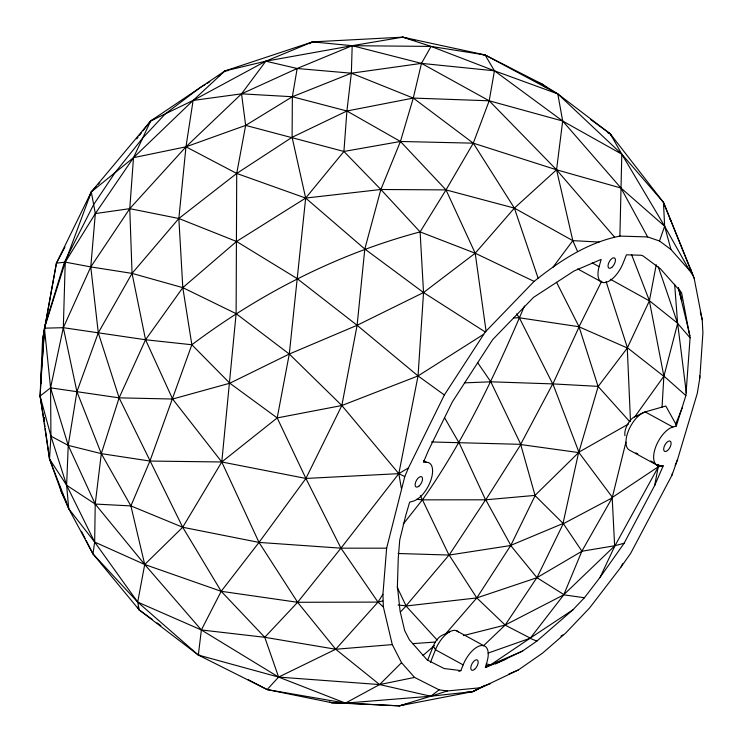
<?xml version="1.0" encoding="UTF-8"?>
<svg xmlns="http://www.w3.org/2000/svg" width="743" height="743" viewBox="0 0 743 743"><rect width="100%" height="100%" fill="white"/><g stroke="black" fill="none" stroke-linecap="round" stroke-linejoin="round"><path stroke-width="1.11" d="M490.612 683.476L479.894 687.814L447.388 690.944L439.113 689.848L414.575 677.421L401.545 662.691L392.285 644.599L383.379 606.966L382.933 594.242L386.639 548.185L404.786 476.579L408.446 467.923L444.36 394.979L485.263 331.982L534.096 281.402C559.47 261.09 587.518 242.478 619.894 236.088L621.807 154.172L610.272 133.833L557.798 93.906L541.563 83.792L485.077 54.954L402.762 37.15L312.543 41.877L224.86 70.966L150.708 120.923L91.287 191.917L56.431 263.152L42.546 339.839L40.085 396.065L49.521 459.007L61.493 492.312L68.727 508.723L92.968 553.906L139.229 609.957L198.335 655.066L267.127 689.569L331.61 702.692L399.307 705.85L472.892 691.594L518.335 669.963L542.492 653.181L565.692 633.055L589.487 608.08L621.083 566.937L630.696 553.284L671.997 475.158L677.56 459.49L697.278 393.409L699.841 377.843L702.915 332.827L702.219 319.741L694.148 278.235L663.462 202.365L610.272 133.833L590.769 119.632M409.365 38.97L402.762 37.15L352.182 45.694L351.355 73.204L346.907 111.004L343.916 151.461L305.67 198.075L236.543 241.466L182.806 287.643L145.554 339.755L119.121 397.849L101.308 453.639L95.215 504.051L94.667 542.065L92.968 553.906L137.696 602.109L198.335 655.066L278.616 677.087L345.421 703.11L399.307 705.85L406.003 704.113M658.688 464.421L654.694 485.411L624.12 543.244L600.056 577.376L584.425 597.744L572.918 609.817L536.845 641.116L522.505 651.082L495.377 663.982M662.05 407.155L663.861 376.181L649.382 300.859L656.245 264.694M95.903 186.79L91.287 191.917L65.235 262.13L44.441 328.174L50.57 387.846L50.942 436.15L49.521 459.007L68.727 508.723L94.667 542.065L137.696 602.109L139.229 609.957L152.38 619.495M654.694 485.411L663.202 465.88L659.598 465.824A21.566 10.356 -61.4 0 1 655.335 447.983A21.566 10.356 -61.4 0 1 672.842 427.021L676.26 426.045L685.882 395.582L690.08 337.842L681.572 292.658L660.481 268.873L642.899 255.833L641.228 255.258L626.433 254.812L623.08 263.236A21.566 10.356 -61.4 0 1 605.071 282.554A21.566 10.356 -61.4 0 1 599.09 266.672L601.152 259.4L573.977 271.028L533.511 297.386L492.655 339.635L452.376 401.852L428.405 450.537L423.445 462.248L426.621 462.295A21.566 10.356 -61.4 0 1 430.884 480.136A21.566 10.356 -61.4 0 1 413.377 501.098L409.644 502.157L405.762 515.438L399.734 539.975L398.257 558.29L397.394 586.273L400.106 611.331L404.675 630.612L409.374 639.779L427.206 659.96L444.156 668.533L460.864 670.604L463.14 664.883A21.566 10.356 -61.4 0 1 481.148 645.565A21.566 10.356 -61.4 0 1 487.129 661.446L485.43 667.455L505.862 659.18M400.477 611.926L406.133 605.991L397.143 587.156M625.903 442.178L612.195 497.856L563.408 523.704L535.109 495.646L520.657 444.333L552.727 383.927L519.338 317.79L516.561 313.917M694.148 278.235L663.462 202.365L621.807 154.172L557.798 93.906L485.077 54.954L431.07 46.419L352.182 45.694L265.808 61.186L224.86 70.966L193.115 100.435L133.508 157.665L91.287 191.917L95.336 213.575L90.785 266.913L98.29 332.808L119.121 397.849L182.704 527.261L221.191 591.307L264.768 637.299L278.616 677.087L267.127 689.569L247.837 679.492M314.846 41.989L312.543 41.877L265.808 61.186L193.115 100.435L185.973 146.817L178.849 218.498L182.806 287.643L191.852 344.752L149.919 461.05L130.898 505.918L144.718 564.494L137.696 602.109L201.362 629.971L278.616 677.087L379.608 684.572L430.745 696.228L472.892 691.594L479.012 688.427M45.258 428.841L49.521 459.007L66.629 485.244L94.667 542.065L144.718 564.494L182.704 527.261L221.776 461.979L236.116 313.657L236.72 173.453L245.654 125.391L241.54 93.841L265.808 61.186L297.172 68.495L351.355 73.204L421.467 63.378L494.439 70.799L557.798 93.906L562.674 121.025L556.553 169.794L572.816 240.648L577.46 251.255M692.95 275.412L689.448 270.359L664.641 226.225L621.807 154.172L562.674 121.025L489.191 100.788L421.467 63.378L352.182 45.694L297.172 68.495L292.361 96.739L292.101 137.297L305.67 198.075L289.287 354.039L277.195 417.919L305.912 478.446L340.963 548.167L378.011 602.099L383.379 606.966M483.647 334.294L418.049 375.93L341.845 405.52L277.195 417.919L229.819 383.221L191.852 344.752L145.554 339.755L63.322 327.682L44.441 328.174L40.085 396.065L44.153 421.021L43.939 417.464M64.966 247.01L56.431 263.152L42.546 339.839L42.732 349.108M401.35 488.3L398.815 473.653L418.049 375.93L423.538 292.547L420.101 231.9L446.004 189.902L473.272 143.167L489.191 100.788L494.439 70.799L485.077 54.954L482.792 54.815M485.281 667.604L490.584 664.874L530.437 637.977L563.761 594.827L581.89 551.139L612.195 497.856L614.628 545.771L624.12 543.244M671.997 475.158L672.387 473.263M634.568 417.102L663.945 376.134L677.644 323.409L658.298 266.895M630.491 421.392L627.278 348.068L649.382 300.859L610.337 279.238M42.899 338.743L43.605 336.533M689.448 270.359L670.948 249.499L659.487 241.001L664.641 226.225L663.462 202.365M427.708 660.072L433.28 646.066A12.585 6.046 -61.4 0 1 441.964 635.386L450.342 631.457M430.457 662.357L435.472 649.772A21.566 10.356 -61.4 0 1 458.375 631.94M88.38 199.17L91.287 191.917M676.26 426.045L675.768 423.937L682.176 408.018M675.164 465.434L677.56 459.49M416.554 499.287L422.47 499.844C464.691 439.875 495.841 373.348 524.419 306.07M483.572 645.695L505.129 625.123L536.817 577.757L581.788 551.334M600.056 577.376L614.87 545.929L658.419 466.725L663.202 465.88M621.083 566.937L622.56 563.788M406.068 605.814L448.995 555.067L422.47 499.844L485.56 499.816L535.016 495.395L578.797 452.385L598.208 386.425L627.278 348.068M535.109 495.646L510.812 545.353L476.792 597.92L445.475 634.067M614.73 545.854L563.872 594.604L536.948 577.664L563.25 523.694M601.709 281.17L579.038 326.734L598.05 386.36L629.767 421.68M670.948 249.499L664.641 226.225L620.981 188.025L562.674 121.025L494.439 70.799L431.07 46.419L421.467 63.378L413.266 98.076L400.44 141.476L380.862 189.493L364.804 249.007L357.114 325.285L341.845 405.52L305.912 478.446L259.001 542.409L221.191 591.307L201.362 629.971L198.335 655.066L200.248 655.345M154.832 118.824L150.708 120.923L133.508 157.665L95.336 213.575L65.235 262.13L63.322 327.682L50.57 387.846L68.235 445.391L95.215 504.051L144.718 564.494L201.362 629.971L264.768 637.299L335.715 649.252L392.285 644.599M382.933 594.242L378.011 602.099L335.715 649.252L278.616 677.087M520.713 444.695L485.764 499.798L510.812 545.353L562.999 523.527L578.602 452.561L520.722 444.546M552.987 267.201L572.816 240.648L599.016 242.032M136.721 138.895L138.124 137.093M139.526 135.3L141.616 132.598M143.018 130.805L150.708 120.923L193.115 100.435L241.54 93.841L292.361 96.739L346.907 111.004L400.44 141.476L446.004 189.902L475.204 253.224L486.061 331.072M408.446 467.923L398.815 473.653L340.963 548.167L297.618 602.294L264.768 637.299M403.217 524.112L422.33 499.872L420.371 495.674M98.206 184.227L99.748 182.518M297.172 68.495L241.54 93.841L185.973 146.817L129.765 208.653L90.785 266.913L63.322 327.682L76.919 391.672L101.308 453.639L130.898 505.918L182.704 527.261L259.001 542.409L340.963 548.167L386.639 548.185M401.545 662.691L379.608 684.572L345.421 703.11L331.61 702.692L329.455 701.94M659.487 241.001L647.645 236.933L620.981 188.025L556.553 169.794L514.388 208.114L475.204 253.224L423.538 292.547L357.114 325.285L289.287 354.039L229.819 383.221L172.617 399.028L119.121 397.849L50.57 387.846L40.085 396.065L50.942 436.15L66.629 485.244L68.727 508.723M422.999 655.41L434.386 645.593M218.293 76.418L219.937 75.052M222.398 73.009L224.86 70.966L228.296 70.557M50.942 436.15L68.235 445.391L101.308 453.639L149.919 461.05L221.776 461.979L277.195 417.919M439.113 689.848L430.745 696.228L399.307 705.85M191.852 344.752C260.161 293.466 337.424 253.911 420.101 231.9L475.204 253.224L534.096 281.402M530.437 637.977L572.918 609.817M560.937 636.203L562.841 634.949M309.59 43.698L312.543 41.877L352.182 45.694M414.575 677.421L379.608 684.572L335.715 649.252L297.618 602.294L259.001 542.409L221.776 461.979L172.617 399.028L145.554 339.755L132.059 273.387L129.765 208.653L133.508 157.665L185.973 146.817L245.654 125.391L292.361 96.739L351.355 73.204L413.266 98.076L473.272 143.167L556.553 169.794L614.591 237.147M205.059 84.628L200.285 87.525L165.28 113.883L142.684 138.059L115.119 172.58L93.655 204.548L64.418 262.223L44.84 326.028L40.856 378.484L41.218 383.072M206.972 83.467L209.832 81.73M628.578 423.947L578.918 452.143L552.885 383.908L579.113 326.846L627.315 347.956M479.894 687.814L472.892 691.594L465.982 692.411M463.521 635.571L505.156 625.058L563.761 594.827L584.425 597.744M481.055 687.368L485.142 685.26M624.993 435.751A12.585 6.046 -61.4 0 1 627.64 424.207A12.585 6.046 -61.4 0 1 635.989 416.145L645.175 411.91L665.793 406.022L675.768 423.937M522.505 651.082L490.584 664.874L486.191 663.889M508.927 674.031L518.335 669.963M458.803 671.44L460.864 670.604M488.03 653.106L530.038 638.293L536.845 641.116M536.817 577.757L476.792 597.92L406.133 605.991M447.388 690.944L430.745 696.228L345.421 703.11L267.127 689.569M635.989 416.145L638.2 415.513M485.941 666.22L490.324 664.994M382.719 600.957L378.011 602.099L297.618 602.294L221.191 591.307L144.718 564.494M245.654 125.391L343.916 151.461L400.44 141.476L473.272 143.167L514.388 208.114L538.081 278.086M581.871 551.241L614.628 545.771M95.336 213.575L129.765 208.653L178.849 218.498L236.543 241.466L296.931 278.449L357.114 325.285L418.049 375.93L444.36 394.979M56.431 263.152L65.235 262.13L90.785 266.913L132.059 273.387L182.806 287.643L236.116 313.657L289.287 354.039L341.845 405.52L398.815 473.653L404.786 476.579M185.973 146.817L236.72 173.453L305.67 198.075L380.862 189.493L446.004 189.902L514.388 208.114L572.816 240.648M412.458 643.652L435.333 642.054M398.815 473.653L305.912 478.446L221.776 461.979M513.497 317.93L519.255 317.688M464.394 382.877L490.807 381.8L552.885 383.908L598.05 386.36M331.61 702.692L337.303 702.525M431.507 441.974L520.657 444.333M619.894 236.088L647.645 236.933M398.127 553.498L449.144 555.058L510.692 545.52L536.948 577.664M130.898 505.918L95.215 504.051L66.629 485.244L68.235 445.391L76.919 391.672L98.29 332.808L132.059 273.387L178.849 218.498L236.72 173.453L292.101 137.297L346.907 111.004L413.266 98.076L489.191 100.788L556.553 169.794M398.099 604.978L406.059 605.898M519.338 317.79L579.038 326.734L556.563 282.312M411.576 39.583L414.882 40.493M402.762 37.15L431.07 46.419M608.099 133.034L610.272 133.833L612.065 136.777M536.205 81.749L541.563 83.792L547.136 87.85M505.129 625.123L530.279 638.098M592.171 262.892L599.09 266.672M577.645 268.901L602.341 282.386M672.842 427.021L645.175 411.91A21.566 10.356 -61.4 0 0 628.578 430.466A21.566 10.356 -61.4 0 0 629.405 450.082L657.072 465.192M635.878 452.868L637.856 453.945M650.701 460.966L654.657 463.121M657.62 464.746L659.598 465.824M423.659 460.679L426.621 462.295M456.211 630.621L483.879 645.732M463.14 664.883L435.472 649.772L433.28 646.066M485.263 331.982L423.538 292.547L364.804 249.007L305.67 198.075M157.07 622.903L160.832 625.634M663.722 376.237L627.426 347.77L606.065 281.513M663.945 376.134L685.882 395.582M541.563 83.792L544.944 86.903M505.156 625.058L476.792 597.92L449.144 555.058L485.56 499.816L459.1 442.754M343.916 151.461L380.862 189.493L420.101 231.9M406.115 606.112L437.209 640.113M690.08 337.842L677.644 323.409L686.328 392.908M60.137 486.749L61.493 492.312L62.886 494.151M578.797 452.385L612.427 497.364L658.419 466.725L657.183 464.774M477.684 362.714L490.807 381.8L520.685 444.165M563.408 523.704L581.89 551.139M669.917 219.036L671.18 220.922M137.455 607.003L139.229 609.957M444.463 417.585L458.942 442.67M61.493 492.312L66.74 502.584M81.433 531.319L85.101 538.508M86.151 540.56L92.968 553.906M631.559 254.598L649.428 300.739L677.607 323.251L674.644 284.253M678.433 287.755L681.73 300.636L679.771 290.55M700.333 311.93L702.219 319.741M678.396 287.959L689.978 335.873M691.148 269.95L691.779 273.229M44.469 423.259L44.942 426.612M699.562 375.577L699.841 377.843M44.078 417.436L44.153 421.021M611.805 267.396A5.842 2.805 -61.4 0 0 614.925 258.258A5.842 2.805 -61.4 0 0 608.471 263.533A5.842 2.805 -61.4 0 0 611.805 267.396M418.903 486.201A5.842 2.805 -61.4 0 0 422.024 477.062A5.842 2.805 -61.4 0 0 415.569 482.328A5.842 2.805 -61.4 0 0 418.903 486.201M474.712 669.267A5.842 2.805 -61.4 0 0 477.6 660.165A5.842 2.805 -61.4 0 0 471.155 665.737A5.842 2.805 -61.4 0 0 474.712 669.267M667.465 450.592A5.842 2.805 -61.4 0 0 670.576 441.444A5.842 2.805 -61.4 0 0 664.121 446.729A5.842 2.805 -61.4 0 0 667.465 450.592"/></g></svg>
